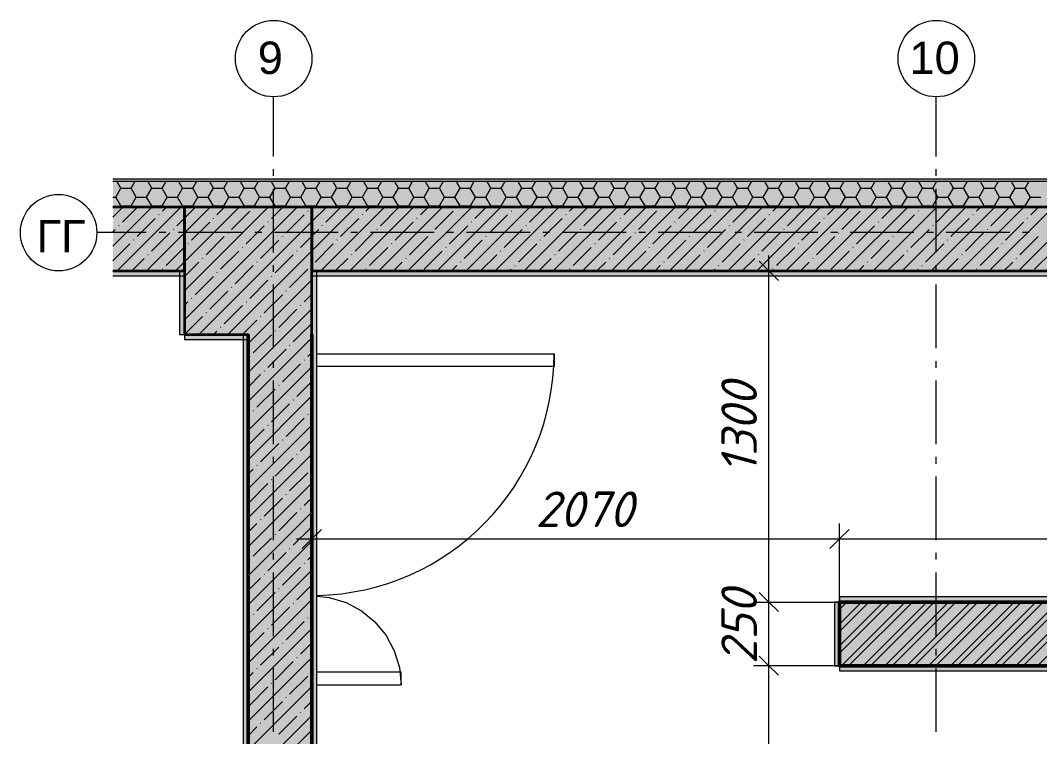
# Model space of a CAD drawing. Header units: millimetres. Extents: x -81576 to 1046824, y -248937 to 691537.
# Drawn here: x -65802 to -57805, y 642749 to 648372 of the extents above; entities that cross this region are included whole.
import ezdxf

# ---------------------------------------------------------------- set-up
doc = ezdxf.new("R2010")
doc.units = ezdxf.units.MM
doc.layers.add('PDF _Геометрия', color=7, linetype='Continuous', true_color=0x1d1d1d)
doc.layers.add('PDF _Сплошная заливка', color=7, linetype='Continuous', true_color=0xffffff)
doc.layers.add('PDF _Текст', color=7, linetype='Continuous')
doc.styles.add('PDF ArialMT', font='arial.ttf')
doc.styles.add('PDF ISOCPEUR Italic', font='isocpeui.ttf')

msp = doc.modelspace()

# ---------------------------------------------------------------- hatches: boundary and pattern name
at = {"layer": 'PDF _Сплошная заливка', "true_color": 0x636466, "transparency": 33554559}
for points in [[(-45411.1, 647109.2), (-45411.1, 647125.2), (-65076.6, 647125.2), (-65076.6, 647109.2), (-45611.1, 647109.2)], [(-45615.1, 646909.2), (-45611.1, 646909.2), (-45611.1, 647109.2), (-65076.6, 647109.2), (-65076.6, 646909.2), (-46115.1, 646909.2)], [(-46842.7, 646905.2), (-45615.1, 646905.2), (-45615.1, 646909.2), (-65076.6, 646909.2), (-65076.6, 646905.2), (-49115.1, 646905.2)], [(-63515.1, 645905.2), (-63515.1, 646905.2), (-64515.1, 646905.2), (-64515.1, 645905.2), (-64015.1, 645905.2)], [(-49447.6, 646405.2), (-45615.1, 646405.2), (-45615.1, 646905.2), (-63515.1, 646905.2), (-63515.1, 646405.2), (-49715.1, 646405.2)], [(-63475.4, 639645.2), (-63475.1, 639645.2), (-63475.1, 646365.2), (-63515.1, 646365.2), (-63515.1, 639645.2)], [(-64055.1, 639105.2), (-64015.1, 639105.2), (-64015.1, 645905.2), (-64055.1, 645905.2), (-64055.1, 641848.5), (-64052, 641848.5), (-64052, 641761.8), (-64055.1, 641761.8), (-64055.1, 639605.2)], [(-49210.4, 643805.2), (-49115.1, 643805.2), (-49115.1, 643845.2), (-59375.1, 643845.2), (-59375.1, 643805.2), (-49447.6, 643805.2)], [(-54657.3, 643305.2), (-49115.1, 643305.2), (-49115.1, 643805.2), (-59375.1, 643805.2), (-59375.1, 643305.2)], [(-49115.1, 643265.2), (-49115.1, 643305.2), (-59375.1, 643305.2), (-59375.1, 643265.2), (-49447.6, 643265.2)]]:
    msp.add_hatch(color=251, dxfattribs=at).paths.add_polyline_path(points)
h = msp.add_hatch(color=251, dxfattribs=at)
h.paths.add_polyline_path([(-46115.1, 646365.2), (-46115.1, 646405.2), (-49715.1, 646405.2), (-49715.1, 646365.2), (-46153.8, 646365.2)], flags=0)
h.paths.add_polyline_path([(-63515.1, 646365.2), (-50271.6, 646365.2), (-50290.2, 646405.2), (-63515.1, 646405.2)], flags=0)

# ---------------------------------------------------------------- linework, layer by layer
at = {"layer": 'PDF _Геометрия', "color": 7, "lineweight": 9}
for points in [[(-63815.1, 647303.2), (-63815.1, 647771.7)], [(-58615.1, 647303.2), (-58615.1, 647771.7)], [(-63815.1, 647150.3), (-63815.1, 647203.2)], [(-58615.1, 647150.3), (-58615.1, 647203.2)], [(-63815.1, 646550.3), (-63815.1, 647050.3)], [(-58615.1, 646550.3), (-58615.1, 647050.3)], [(-65076.6, 646909.2), (-45615.1, 646909.2), (-45611.1, 646909.2), (-45611.1, 638519.5)], [(-65076.6, 646905.2), (-45615.1, 646905.2), (-45615.1, 638519.5)], [(-64814.5, 646705.2), (-65202.4, 646705.2)], [(-64661.6, 646705.2), (-64714.5, 646705.2)], [(-64061.6, 646705.2), (-64561.6, 646705.2)], [(-63908.7, 646705.2), (-63961.6, 646705.2)], [(-63308.7, 646705.2), (-63808.7, 646705.2)], [(-63155.8, 646705.2), (-63208.7, 646705.2)], [(-62555.8, 646705.2), (-63055.8, 646705.2)], [(-62402.8, 646705.2), (-62455.8, 646705.2)], [(-61802.8, 646705.2), (-62302.8, 646705.2)], [(-61649.9, 646705.2), (-61702.8, 646705.2)], [(-61049.9, 646705.2), (-61549.9, 646705.2)], [(-60897, 646705.2), (-60949.9, 646705.2)], [(-60297, 646705.2), (-60797, 646705.2)], [(-60144.1, 646705.2), (-60197, 646705.2)], [(-59544.1, 646705.2), (-60044.1, 646705.2)], [(-59391.2, 646705.2), (-59444.1, 646705.2)], [(-58791.2, 646705.2), (-59291.2, 646705.2)], [(-58638.3, 646705.2), (-58691.2, 646705.2)], [(-58038.3, 646705.2), (-58538.3, 646705.2)], [(-57885.3, 646705.2), (-57938.3, 646705.2)], [(-59929.6, 639485.2), (-59929.6, 643305.2), (-59929.6, 643805.2), (-59929.6, 646525.2)], [(-63815.1, 646397.4), (-63815.1, 646450.3)], [(-60035.7, 646405.2), (-59929.6, 646405.2), (-59809.6, 646405.2)], [(-58615.1, 646397.4), (-58615.1, 646450.3)], [(-63815.1, 645797.4), (-63815.1, 646297.4)], [(-58615.1, 645797.4), (-58615.1, 646297.4)], [(-63815.1, 645644.4), (-63815.1, 645697.4)], [(-58615.1, 645644.4), (-58615.1, 645697.4)], [(-63815.1, 645044.4), (-63815.1, 645544.4)], [(-58615.1, 645044.4), (-58615.1, 645544.4)], [(-63815.1, 644891.5), (-63815.1, 644944.4)], [(-58615.1, 644891.5), (-58615.1, 644944.4)], [(-63815.1, 644291.5), (-63815.1, 644791.5)], [(-58615.1, 644291.5), (-58615.1, 644791.5)], [(-63515.1, 644407.2), (-63515.1, 644301.1), (-63515.1, 644181.1)], [(-60049.6, 643805.2), (-59929.6, 643805.2), (-59375.1, 643805.2), (-59375.1, 644301.1), (-59375.1, 644421.1)], [(-63635.1, 644301.1), (-59375.1, 644301.1), (-49095.1, 644301.1), (-45995.1, 644301.1)], [(-63815.1, 644138.6), (-63815.1, 644191.5)], [(-58615.1, 644138.6), (-58615.1, 644191.5)], [(-63815.1, 643538.6), (-63815.1, 644038.6)], [(-58615.1, 643538.6), (-58615.1, 644038.6)], [(-63475.1, 643851.2), (-63378.6, 643841.7), (-63247.2, 643801.9), (-63126.2, 643737.2), (-63020.1, 643650.1), (-62933.1, 643544.1), (-62868.4, 643423), (-62828.6, 643291.7), (-62815.1, 643155.2)], [(-63815.1, 643385.7), (-63815.1, 643438.6)], [(-58615.1, 643385.7), (-58615.1, 643438.6)], [(-63815.1, 642785.7), (-63815.1, 643285.7)], [(-59375.1, 643305.2), (-59929.6, 643305.2), (-60049.6, 643305.2)], [(-58615.1, 642785.7), (-58615.1, 643285.7)]]:
    msp.add_lwpolyline(points, dxfattribs=at)
at = {"layer": 'PDF _Геометрия', "color": 7, "lineweight": 15}
for points in [[(-45395.1, 638519.5), (-45395.1, 647125.2), (-45411.1, 647125.2), (-45611.1, 647125.2), (-45615.1, 647125.2), (-65076.6, 647125.2)], [(-65076.6, 647109.2), (-45615.1, 647109.2), (-45611.1, 647109.2), (-45411.1, 647109.2), (-45411.1, 638519.5)], [(-65076.6, 646365.2), (-64515.1, 646365.2), (-64515.1, 646405.2), (-65076.6, 646405.2)], [(-49715.1, 646365.2), (-46115.1, 646365.2), (-46115.1, 646405.2), (-63515.1, 646405.2), (-63515.1, 646365.2), (-50271.6, 646365.2)], [(-63515.1, 639605.2), (-63475.1, 639605.2), (-63475.1, 646405.2), (-63515.1, 646405.2), (-63515.1, 645905.2)], [(-64015.1, 645905.2), (-64055.1, 645905.2), (-64055.1, 641848.5)], [(-63475.1, 645755.2), (-61615.1, 645755.2), (-61615.1, 645655.2), (-63475.1, 645655.2)], [(-63475.1, 643155.2), (-62815.1, 643155.2), (-62815.1, 643255.2), (-63475.1, 643255.2)]]:
    msp.add_lwpolyline(points, dxfattribs=at)
at = {"layer": 'PDF _Геометрия', "color": 250, "lineweight": 9, "true_color": 0x2c2c2c}
for points in [[(-65053.9, 646985), (-65013.6, 647054.9)], [(-65013.6, 647054.9), (-65044.9, 647109.2)], [(-65013.6, 647054.9), (-64932.9, 647054.9)], [(-64932.9, 647054.9), (-64901.6, 647109.2)], [(-64892.6, 646985), (-64932.9, 647054.9)], [(-64811.9, 646985), (-64771.6, 647054.9)], [(-64771.6, 647054.9), (-64803, 647109.2)], [(-64771.6, 647054.9), (-64691, 647054.9)], [(-64691, 647054.9), (-64659.6, 647109.2)], [(-64650.7, 646985), (-64691, 647054.9)], [(-64570, 646985), (-64529.7, 647054.9)], [(-64529.7, 647054.9), (-64561.1, 647109.2)], [(-64529.7, 647054.9), (-64449, 647054.9)], [(-64408.7, 646985), (-64449.1, 647054.9)], [(-64449, 647054.9), (-64417.7, 647109.2)], [(-64328.1, 646985), (-64287.8, 647054.9)], [(-64287.8, 647054.9), (-64319.1, 647109.2)], [(-64287.8, 647054.9), (-64207.1, 647054.9)], [(-64207.1, 647054.9), (-64175.8, 647109.2)], [(-64166.8, 646985), (-64207.1, 647054.9)], [(-64086.1, 646985), (-64045.8, 647054.9)], [(-64045.8, 647054.9), (-64077.2, 647109.2)], [(-64045.8, 647054.9), (-63965.2, 647054.9)], [(-63965.2, 647054.9), (-63933.8, 647109.2)], [(-63924.9, 646985), (-63965.2, 647054.9)], [(-63844.2, 646985), (-63803.9, 647054.9)], [(-63803.9, 647054.9), (-63835.2, 647109.2)], [(-63803.9, 647054.9), (-63723.2, 647054.9)], [(-63682.9, 646985), (-63723.3, 647054.9)], [(-63723.2, 647054.9), (-63691.9, 647109.2)], [(-63602.3, 646985), (-63562, 647054.9)], [(-63562, 647054.9), (-63593.3, 647109.2)], [(-63562, 647054.9), (-63481.3, 647054.9)], [(-63481.3, 647054.9), (-63450, 647109.2)], [(-63441, 646985), (-63481.3, 647054.9)], [(-63360.3, 646985), (-63320, 647054.9)], [(-63320, 647054.9), (-63351.4, 647109.2)], [(-63320, 647054.9), (-63239.4, 647054.9)], [(-63239.4, 647054.9), (-63208, 647109.2)], [(-63199.1, 646985), (-63239.4, 647054.9)], [(-63118.4, 646985), (-63078.1, 647054.9)], [(-63078.1, 647054.9), (-63109.4, 647109.2)], [(-63078.1, 647054.9), (-62997.4, 647054.9)], [(-62957.1, 646985), (-62997.5, 647054.9)], [(-62997.4, 647054.9), (-62966.1, 647109.2)], [(-62876.5, 646985), (-62836.1, 647054.9)], [(-62836.2, 647054.9), (-62867.5, 647109.2)], [(-62836.1, 647054.9), (-62755.5, 647054.9)], [(-62755.5, 647054.9), (-62724.2, 647109.2)], [(-62715.2, 646985), (-62755.5, 647054.9)], [(-62634.5, 646985), (-62594.2, 647054.9)], [(-62594.2, 647054.9), (-62625.6, 647109.2)], [(-62594.2, 647054.9), (-62513.6, 647054.9)], [(-62513.6, 647054.9), (-62482.2, 647109.2)], [(-62473.3, 646985), (-62513.6, 647054.9)], [(-62392.6, 646985), (-62352.3, 647054.9)], [(-62352.3, 647054.9), (-62383.6, 647109.2)], [(-62352.3, 647054.9), (-62271.6, 647054.9)], [(-62231.3, 646985), (-62271.7, 647054.9)], [(-62271.6, 647054.9), (-62240.3, 647109.2)], [(-62150.7, 646985), (-62110.3, 647054.9)], [(-62110.4, 647054.9), (-62141.7, 647109.2)], [(-62110.3, 647054.9), (-62029.7, 647054.9)], [(-62029.7, 647054.9), (-61998.4, 647109.2)], [(-61989.4, 646985), (-62029.7, 647054.9)], [(-61908.7, 646985), (-61868.4, 647054.9)], [(-61868.4, 647054.9), (-61899.8, 647109.2)], [(-61868.4, 647054.9), (-61787.8, 647054.9)], [(-61787.8, 647054.9), (-61756.4, 647109.2)], [(-61747.5, 646985), (-61787.8, 647054.9)], [(-61666.8, 646985), (-61626.5, 647054.9)], [(-61626.5, 647054.9), (-61657.8, 647109.2)], [(-61626.5, 647054.9), (-61545.8, 647054.9)], [(-61545.8, 647054.9), (-61514.5, 647109.2)], [(-61505.5, 646985), (-61545.8, 647054.9)], [(-61424.9, 646985), (-61384.5, 647054.9)], [(-61384.6, 647054.9), (-61415.9, 647109.2)], [(-61384.5, 647054.9), (-61303.9, 647054.9)], [(-61303.9, 647054.9), (-61272.5, 647109.2)], [(-61263.6, 646985), (-61303.9, 647054.9)], [(-61182.9, 646985), (-61142.6, 647054.9)], [(-61142.6, 647054.9), (-61174, 647109.2)], [(-61142.6, 647054.9), (-61062, 647054.9)], [(-61062, 647054.9), (-61030.6, 647109.2)], [(-61021.7, 646985), (-61062, 647054.9)], [(-60941, 646985), (-60900.7, 647054.9)], [(-60900.7, 647054.9), (-60932, 647109.2)], [(-60900.7, 647054.9), (-60820, 647054.9)], [(-60820, 647054.9), (-60788.7, 647109.2)], [(-60779.7, 646985), (-60820, 647054.9)], [(-60699, 646985), (-60658.7, 647054.9)], [(-60658.8, 647054.9), (-60690.1, 647109.2)], [(-60658.7, 647054.9), (-60578.1, 647054.9)], [(-60578.1, 647054.9), (-60546.7, 647109.2)], [(-60537.8, 646985), (-60578.1, 647054.9)], [(-60457.1, 646985), (-60416.8, 647054.9)], [(-60416.8, 647054.9), (-60448.2, 647109.2)], [(-60416.8, 647054.9), (-60336.2, 647054.9)], [(-60295.8, 646985), (-60336.2, 647054.9)], [(-60336.1, 647054.9), (-60304.8, 647109.2)], [(-60215.2, 646985), (-60174.9, 647054.9)], [(-60174.9, 647054.9), (-60206.2, 647109.2)], [(-60174.9, 647054.9), (-60094.2, 647054.9)], [(-60094.2, 647054.9), (-60062.9, 647109.2)], [(-60053.9, 646985), (-60094.2, 647054.9)], [(-59973.2, 646985), (-59932.9, 647054.9)], [(-59932.9, 647054.9), (-59964.3, 647109.2)], [(-59932.9, 647054.9), (-59852.3, 647054.9)], [(-59852.3, 647054.9), (-59820.9, 647109.2)], [(-59812, 646985), (-59852.3, 647054.9)], [(-59731.3, 646985), (-59691, 647054.9)], [(-59691, 647054.9), (-59722.3, 647109.2)], [(-59691, 647054.9), (-59610.3, 647054.9)], [(-59570, 646985), (-59610.4, 647054.9)], [(-59610.3, 647054.9), (-59579, 647109.2)], [(-59489.4, 646985), (-59449.1, 647054.9)], [(-59449.1, 647054.9), (-59480.4, 647109.2)], [(-59449.1, 647054.9), (-59368.4, 647054.9)], [(-59368.4, 647054.9), (-59337.1, 647109.2)], [(-59328.1, 646985), (-59368.4, 647054.9)], [(-59247.4, 646985), (-59207.1, 647054.9)], [(-59207.1, 647054.9), (-59238.5, 647109.2)], [(-59207.1, 647054.9), (-59126.5, 647054.9)], [(-59126.5, 647054.9), (-59095.1, 647109.2)], [(-59086.2, 646985), (-59126.5, 647054.9)], [(-59005.5, 646985), (-58965.2, 647054.9)], [(-58965.2, 647054.9), (-58996.5, 647109.2)], [(-58965.2, 647054.9), (-58884.5, 647054.9)], [(-58844.2, 646985), (-58884.6, 647054.9)], [(-58884.5, 647054.9), (-58853.2, 647109.2)], [(-58763.6, 646985), (-58723.2, 647054.9)], [(-58723.3, 647054.9), (-58754.6, 647109.2)], [(-58723.3, 647054.9), (-58642.6, 647054.9)], [(-58642.6, 647054.9), (-58611.3, 647109.2)], [(-58602.3, 646985), (-58642.6, 647054.9)], [(-58521.6, 646985), (-58481.3, 647054.9)], [(-58481.3, 647054.9), (-58512.7, 647109.2)], [(-58481.3, 647054.9), (-58400.7, 647054.9)], [(-58400.7, 647054.9), (-58369.3, 647109.2)], [(-58360.4, 646985), (-58400.7, 647054.9)], [(-58279.7, 646985), (-58239.4, 647054.9)], [(-58239.4, 647054.9), (-58270.7, 647109.2)], [(-58239.4, 647054.9), (-58158.7, 647054.9)], [(-58118.4, 646985), (-58158.8, 647054.9)], [(-58158.7, 647054.9), (-58127.4, 647109.2)], [(-58037.8, 646985), (-57997.4, 647054.9)], [(-57997.5, 647054.9), (-58028.8, 647109.2)], [(-57997.4, 647054.9), (-57916.8, 647054.9)], [(-57916.8, 647054.9), (-57885.5, 647109.2)], [(-57876.5, 646985), (-57916.8, 647054.9)], [(-65076.6, 646985), (-65053.9, 646985)], [(-65013.6, 646915.2), (-65053.9, 646985)], [(-64932.9, 646915.2), (-64892.6, 646985)], [(-64892.6, 646985), (-64812, 646985)], [(-64771.6, 646915.2), (-64812, 646985)], [(-64691, 646915.2), (-64650.7, 646985)], [(-64650.7, 646985), (-64570, 646985)], [(-64529.7, 646915.2), (-64570, 646985)], [(-64449, 646915.2), (-64408.7, 646985)], [(-64408.7, 646985), (-64328.1, 646985)], [(-64287.8, 646915.2), (-64328.1, 646985)], [(-64207.1, 646915.2), (-64166.8, 646985)], [(-64166.8, 646985), (-64086.1, 646985)], [(-64045.8, 646915.2), (-64086.2, 646985)], [(-63965.2, 646915.2), (-63924.9, 646985)], [(-63924.9, 646985), (-63844.2, 646985)], [(-63803.9, 646915.2), (-63844.2, 646985)], [(-63723.2, 646915.2), (-63682.9, 646985)], [(-63682.9, 646985), (-63602.3, 646985)], [(-63562, 646915.2), (-63602.3, 646985)], [(-63481.3, 646915.2), (-63441, 646985)], [(-63441, 646985), (-63360.3, 646985)], [(-63320, 646915.2), (-63360.4, 646985)], [(-63239.4, 646915.2), (-63199, 646985)], [(-63199.1, 646985), (-63118.4, 646985)], [(-63078.1, 646915.2), (-63118.4, 646985)], [(-62997.4, 646915.2), (-62957.1, 646985)], [(-62957.1, 646985), (-62876.5, 646985)], [(-62836.2, 646915.2), (-62876.5, 646985)], [(-62755.5, 646915.2), (-62715.2, 646985)], [(-62715.2, 646985), (-62634.5, 646985)], [(-62594.2, 646915.2), (-62634.6, 646985)], [(-62513.6, 646915.2), (-62473.2, 646985)], [(-62473.2, 646985), (-62392.6, 646985)], [(-62352.3, 646915.2), (-62392.6, 646985)], [(-62271.6, 646915.2), (-62231.3, 646985)], [(-62231.3, 646985), (-62150.7, 646985)], [(-62110.4, 646915.2), (-62150.7, 646985)], [(-62029.7, 646915.2), (-61989.4, 646985)], [(-61989.4, 646985), (-61908.7, 646985)], [(-61868.4, 646915.2), (-61908.7, 646985)], [(-61787.8, 646915.2), (-61747.4, 646985)], [(-61747.4, 646985), (-61666.8, 646985)], [(-61626.5, 646915.2), (-61666.8, 646985)], [(-61545.8, 646915.2), (-61505.5, 646985)], [(-61505.5, 646985), (-61424.9, 646985)], [(-61384.6, 646915.2), (-61424.9, 646985)], [(-61303.9, 646915.2), (-61263.6, 646985)], [(-61263.6, 646985), (-61182.9, 646985)], [(-61142.6, 646915.2), (-61182.9, 646985)], [(-61062, 646915.2), (-61021.6, 646985)], [(-61021.6, 646985), (-60941, 646985)], [(-60900.7, 646915.2), (-60941, 646985)], [(-60820, 646915.2), (-60779.7, 646985)], [(-60779.7, 646985), (-60699.1, 646985)], [(-60658.8, 646915.2), (-60699.1, 646985)], [(-60578.1, 646915.2), (-60537.8, 646985)], [(-60537.8, 646985), (-60457.1, 646985)], [(-60416.8, 646915.2), (-60457.1, 646985)], [(-60336.1, 646915.2), (-60295.8, 646985)], [(-60295.8, 646985), (-60215.2, 646985)], [(-60174.9, 646915.2), (-60215.2, 646985)], [(-60094.2, 646915.2), (-60053.9, 646985)], [(-60053.9, 646985), (-59973.2, 646985)], [(-59932.9, 646915.2), (-59973.3, 646985)], [(-59852.3, 646915.2), (-59812, 646985)], [(-59812, 646985), (-59731.3, 646985)], [(-59691, 646915.2), (-59731.3, 646985)], [(-59610.3, 646915.2), (-59570, 646985)], [(-59570, 646985), (-59489.4, 646985)], [(-59449.1, 646915.2), (-59489.4, 646985)], [(-59368.4, 646915.2), (-59328.1, 646985)], [(-59328.1, 646985), (-59247.4, 646985)], [(-59207.1, 646915.2), (-59247.5, 646985)], [(-59126.5, 646915.2), (-59086.1, 646985)], [(-59086.2, 646985), (-59005.5, 646985)], [(-58965.2, 646915.2), (-59005.5, 646985)], [(-58884.5, 646915.2), (-58844.2, 646985)], [(-58844.2, 646985), (-58763.6, 646985)], [(-58723.3, 646915.2), (-58763.6, 646985)], [(-58642.6, 646915.2), (-58602.3, 646985)], [(-58602.3, 646985), (-58521.6, 646985)], [(-58481.3, 646915.2), (-58521.7, 646985)], [(-58400.7, 646915.2), (-58360.3, 646985)], [(-58360.3, 646985), (-58279.7, 646985)], [(-58239.4, 646915.2), (-58279.7, 646985)], [(-58158.7, 646915.2), (-58118.4, 646985)], [(-58118.4, 646985), (-58037.8, 646985)], [(-57997.5, 646915.2), (-58037.8, 646985)], [(-57916.8, 646915.2), (-57876.5, 646985)], [(-57876.5, 646985), (-57795.8, 646985)], [(-65076.6, 646826.8), (-64998.3, 646905.2)], [(-65076.6, 646598.7), (-64770.2, 646905.2)], [(-65042.1, 646405.2), (-64542.1, 646905.2)], [(-65017, 646909.2), (-65013.6, 646915.2)], [(-65013.6, 646915.2), (-64932.9, 646915.2)], [(-65001.2, 646788.2), (-64884.2, 646905.2)], [(-64929.5, 646909.2), (-64932.9, 646915.2)], [(-64814, 646405.2), (-64515.1, 646704), (-64314, 646905.2)], [(-64775.1, 646909.2), (-64771.6, 646915.2)], [(-64771.6, 646915.2), (-64691, 646915.2)], [(-64687.5, 646909.2), (-64691, 646915.2)], [(-64687.5, 646873.8), (-64656.1, 646905.2)], [(-64585.9, 646405.2), (-64515.1, 646475.9), (-64085.9, 646905.2)], [(-64573.5, 646759.7), (-64515.1, 646818.1), (-64430.9, 646902.3)], [(-64533.2, 646909.2), (-64529.7, 646915.2)], [(-64529.7, 646915.2), (-64449, 646915.2)], [(-64515.1, 646247.8), (-63857.8, 646905.2)], [(-64515.1, 646019.7), (-63629.7, 646905.2)], [(-64445.6, 646909.2), (-64449.1, 646915.2)], [(-64401.6, 645905.2), (-63515.1, 646791.6), (-63401.6, 646905.2)], [(-64291.2, 646909.2), (-64287.8, 646915.2)], [(-64287.8, 646915.2), (-64207.1, 646915.2)], [(-64259.8, 646845.3), (-64199.9, 646905.2)], [(-64203.6, 646909.2), (-64207.1, 646915.2)], [(-64173.5, 645905.2), (-63515.1, 646563.5), (-63173.5, 646905.2)], [(-64145.8, 646731.2), (-64003.2, 646873.8)], [(-64049.3, 646909.2), (-64045.8, 646915.2)], [(-64045.8, 646915.2), (-63965.2, 646915.2)], [(-63974.7, 646902.3), (-63972.3, 646904.7)], [(-63961.7, 646909.2), (-63965.2, 646915.2)], [(-63832.2, 646816.8), (-63743.8, 646905.2)], [(-63807.4, 646909.2), (-63803.9, 646915.2)], [(-63803.9, 646915.2), (-63723.2, 646915.2)], [(-63719.8, 646909.2), (-63723.3, 646915.2)], [(-63565.4, 646909.2), (-63562, 646915.2)], [(-63562, 646915.2), (-63481.3, 646915.2)], [(-63547, 646873.8), (-63544.7, 646876.2)], [(-63518.5, 646902.3), (-63515.7, 646905.2)], [(-63477.8, 646909.2), (-63481.3, 646915.2)], [(-63445.4, 646405.2), (-62945.4, 646905.2)], [(-63404.5, 646788.2), (-63287.6, 646905.2)], [(-63323.5, 646909.2), (-63320, 646915.2)], [(-63320, 646915.2), (-63239.4, 646915.2)], [(-63235.9, 646909.2), (-63239.4, 646915.2)], [(-63217.3, 646405.2), (-62717.3, 646905.2)], [(-63090.8, 646873.8), (-63059.5, 646905.2)], [(-63081.6, 646909.2), (-63078.1, 646915.2)], [(-63078.1, 646915.2), (-62997.4, 646915.2)], [(-62994, 646909.2), (-62997.5, 646915.2)], [(-62989.2, 646405.2), (-62489.2, 646905.2)], [(-62976.8, 646759.7), (-62834.2, 646902.3)], [(-62839.6, 646909.2), (-62836.1, 646915.2)], [(-62836.1, 646915.2), (-62755.5, 646915.2)], [(-62761.1, 646405.2), (-62261.1, 646905.2)], [(-62752, 646909.2), (-62755.5, 646915.2)], [(-62663.1, 646845.3), (-62603.3, 646905.2)], [(-62597.7, 646909.2), (-62594.2, 646915.2)], [(-62594.2, 646915.2), (-62513.6, 646915.2)], [(-62549.1, 646731.2), (-62406.5, 646873.8)], [(-62533, 646405.2), (-62033, 646905.2)], [(-62510.1, 646909.2), (-62513.6, 646915.2)], [(-62378, 646902.3), (-62375.6, 646904.7)], [(-62355.8, 646909.2), (-62352.3, 646915.2)], [(-62352.3, 646915.2), (-62271.6, 646915.2)], [(-62304.9, 646405.2), (-61804.9, 646905.2)], [(-62268.2, 646909.2), (-62271.7, 646915.2)], [(-62235.5, 646816.8), (-62147.1, 646905.2)], [(-62113.8, 646909.2), (-62110.3, 646915.2)], [(-62110.3, 646915.2), (-62029.7, 646915.2)], [(-62076.8, 646405.2), (-61576.8, 646905.2)], [(-62026.2, 646909.2), (-62029.7, 646915.2)], [(-61950.3, 646873.8), (-61948, 646876.2)], [(-61921.8, 646902.3), (-61919, 646905.2)], [(-61871.9, 646909.2), (-61868.4, 646915.2)], [(-61868.4, 646915.2), (-61787.8, 646915.2)], [(-61848.7, 646405.2), (-61348.7, 646905.2)], [(-61807.8, 646788.2), (-61690.9, 646905.2)], [(-61784.3, 646909.2), (-61787.8, 646915.2)], [(-61630, 646909.2), (-61626.5, 646915.2)], [(-61626.5, 646915.2), (-61545.8, 646915.2)], [(-61620.6, 646405.2), (-61120.6, 646905.2)], [(-61542.4, 646909.2), (-61545.8, 646915.2)], [(-61494.1, 646873.8), (-61462.8, 646905.2)], [(-61392.5, 646405.2), (-60892.5, 646905.2)], [(-61388, 646909.2), (-61384.5, 646915.2)], [(-61384.5, 646915.2), (-61303.9, 646915.2)], [(-61380.1, 646759.7), (-61237.5, 646902.3)], [(-61300.4, 646909.2), (-61303.9, 646915.2)], [(-61164.4, 646405.2), (-60664.4, 646905.2)], [(-61146.1, 646909.2), (-61142.6, 646915.2)], [(-61142.6, 646915.2), (-61062, 646915.2)], [(-61066.5, 646845.3), (-61006.6, 646905.2)], [(-61058.5, 646909.2), (-61062, 646915.2)], [(-60952.4, 646731.2), (-60809.8, 646873.8)], [(-60936.3, 646405.2), (-60436.3, 646905.2)], [(-60904.2, 646909.2), (-60900.7, 646915.2)], [(-60900.7, 646915.2), (-60820, 646915.2)], [(-60816.6, 646909.2), (-60820, 646915.2)], [(-60781.3, 646902.3), (-60779, 646904.7)], [(-60708.2, 646405.2), (-60208.2, 646905.2)], [(-60662.2, 646909.2), (-60658.7, 646915.2)], [(-60658.7, 646915.2), (-60578.1, 646915.2)], [(-60638.8, 646816.8), (-60550.4, 646905.2)], [(-60574.6, 646909.2), (-60578.1, 646915.2)], [(-60480.1, 646405.2), (-59980.1, 646905.2)], [(-60420.3, 646909.2), (-60416.8, 646915.2)], [(-60416.8, 646915.2), (-60336.2, 646915.2)], [(-60353.6, 646873.8), (-60351.3, 646876.2)], [(-60332.7, 646909.2), (-60336.2, 646915.2)], [(-60325.1, 646902.3), (-60322.3, 646905.2)], [(-60252, 646405.2), (-59752, 646905.2)], [(-60211.1, 646788.2), (-60094.2, 646905.2)], [(-60178.3, 646909.2), (-60174.9, 646915.2)], [(-60174.9, 646915.2), (-60094.2, 646915.2)], [(-60090.7, 646909.2), (-60094.2, 646915.2)], [(-60023.9, 646405.2), (-59523.9, 646905.2)], [(-59936.4, 646909.2), (-59932.9, 646915.2)], [(-59932.9, 646915.2), (-59852.3, 646915.2)], [(-59897.4, 646873.8), (-59866.1, 646905.2)], [(-59848.8, 646909.2), (-59852.3, 646915.2)], [(-59795.8, 646405.2), (-59295.8, 646905.2)], [(-59783.4, 646759.7), (-59640.8, 646902.3)], [(-59694.5, 646909.2), (-59691, 646915.2)], [(-59691, 646915.2), (-59610.3, 646915.2)], [(-59606.9, 646909.2), (-59610.4, 646915.2)], [(-59567.7, 646405.2), (-59067.7, 646905.2)], [(-59469.8, 646845.3), (-59409.9, 646905.2)], [(-59452.5, 646909.2), (-59449.1, 646915.2)], [(-59449.1, 646915.2), (-59368.4, 646915.2)], [(-59364.9, 646909.2), (-59368.4, 646915.2)], [(-59355.7, 646731.2), (-59213.2, 646873.8)], [(-59339.6, 646405.2), (-58839.6, 646905.2)], [(-59210.6, 646909.2), (-59207.1, 646915.2)], [(-59207.1, 646915.2), (-59126.5, 646915.2)], [(-59184.6, 646902.3), (-59182.3, 646904.7)], [(-59123, 646909.2), (-59126.5, 646915.2)], [(-59111.5, 646405.2), (-58611.5, 646905.2)], [(-59042.1, 646816.8), (-58953.7, 646905.2)], [(-58968.7, 646909.2), (-58965.2, 646915.2)], [(-58965.2, 646915.2), (-58884.5, 646915.2)], [(-58881.1, 646909.2), (-58884.6, 646915.2)], [(-58883.4, 646405.2), (-58383.4, 646905.2)], [(-58757, 646873.8), (-58754.6, 646876.2)], [(-58728.4, 646902.3), (-58725.6, 646905.2)], [(-58726.7, 646909.2), (-58723.2, 646915.2)], [(-58723.3, 646915.2), (-58642.6, 646915.2)], [(-58655.3, 646405.2), (-58155.3, 646905.2)], [(-58639.1, 646909.2), (-58642.6, 646915.2)], [(-58614.4, 646788.2), (-58497.5, 646905.2)], [(-58484.8, 646909.2), (-58481.3, 646915.2)], [(-58481.3, 646915.2), (-58400.7, 646915.2)], [(-58427.2, 646405.2), (-57927.2, 646905.2)], [(-58397.2, 646909.2), (-58400.7, 646915.2)], [(-58300.8, 646873.8), (-58269.4, 646905.2)], [(-58242.9, 646909.2), (-58239.4, 646915.2)], [(-58239.4, 646915.2), (-58158.7, 646915.2)], [(-58199.1, 646405.2), (-57699.1, 646905.2)], [(-58186.7, 646759.7), (-58044.1, 646902.3)], [(-58155.3, 646909.2), (-58158.8, 646915.2)], [(-58000.9, 646909.2), (-57997.4, 646915.2)], [(-57997.4, 646915.2), (-57916.8, 646915.2)], [(-57971, 646405.2), (-57471, 646905.2)], [(-57913.3, 646909.2), (-57916.8, 646915.2)], [(-57873.1, 646845.3), (-57813.2, 646905.2)], [(-64887.1, 646674.2), (-64744.5, 646816.8)], [(-64716, 646845.3), (-64713.7, 646847.6)], [(-64288.3, 646816.8), (-64286, 646819.1)], [(-63718.1, 646702.7), (-63575.5, 646845.3)], [(-63290.4, 646674.2), (-63147.9, 646816.8)], [(-63119.3, 646845.3), (-63117, 646847.6)], [(-62691.7, 646816.8), (-62689.3, 646819.1)], [(-62121.4, 646702.7), (-61978.8, 646845.3)], [(-61693.7, 646674.2), (-61551.2, 646816.8)], [(-61522.6, 646845.3), (-61520.3, 646847.6)], [(-61095, 646816.8), (-61092.6, 646819.1)], [(-60524.7, 646702.7), (-60382.2, 646845.3)], [(-60097, 646674.2), (-59954.5, 646816.8)], [(-59926, 646845.3), (-59923.6, 646847.6)], [(-59498.3, 646816.8), (-59495.9, 646819.1)], [(-58928, 646702.7), (-58785.5, 646845.3)], [(-58500.3, 646674.2), (-58357.8, 646816.8)], [(-58329.3, 646845.3), (-58326.9, 646847.6)], [(-57901.6, 646816.8), (-57899.2, 646819.1)], [(-65076.6, 646712.8), (-65058.2, 646731.2)], [(-65029.7, 646759.7), (-65027.3, 646762.1)], [(-64602, 646731.2), (-64599.6, 646733.6)], [(-64459.4, 646645.7), (-64316.9, 646788.2)], [(-64031.7, 646617.2), (-63889.2, 646759.7)], [(-63860.7, 646788.2), (-63858.3, 646790.6)], [(-63604.1, 646588.7), (-63515.1, 646677.6), (-63461.5, 646731.2)], [(-63433, 646759.7), (-63430.6, 646762.1)], [(-63005.3, 646731.2), (-63002.9, 646733.6)], [(-62862.7, 646645.7), (-62720.2, 646788.2)], [(-62435, 646617.2), (-62292.5, 646759.7)], [(-62264, 646788.2), (-62261.6, 646790.6)], [(-62007.4, 646588.7), (-61864.8, 646731.2)], [(-61836.3, 646759.7), (-61833.9, 646762.1)], [(-61408.6, 646731.2), (-61406.2, 646733.6)], [(-61266, 646645.7), (-61123.5, 646788.2)], [(-60838.4, 646617.2), (-60695.8, 646759.7)], [(-60667.3, 646788.2), (-60664.9, 646790.6)], [(-60410.7, 646588.7), (-60268.1, 646731.2)], [(-60239.6, 646759.7), (-60237.2, 646762.1)], [(-59811.9, 646731.2), (-59809.5, 646733.6)], [(-59669.4, 646645.7), (-59526.8, 646788.2)], [(-59241.7, 646617.2), (-59099.1, 646759.7)], [(-59070.6, 646788.2), (-59068.2, 646790.6)], [(-58814, 646588.7), (-58671.4, 646731.2)], [(-58642.9, 646759.7), (-58640.5, 646762.1)], [(-58215.2, 646731.2), (-58212.8, 646733.6)], [(-58072.7, 646645.7), (-57930.1, 646788.2)], [(-64915.6, 646645.7), (-64913.2, 646648.1)], [(-64773.1, 646560.2), (-64630.5, 646702.7)], [(-64345.4, 646531.6), (-64202.8, 646674.2)], [(-64174.3, 646702.7), (-64171.9, 646705.1)], [(-63917.7, 646503.1), (-63775.1, 646645.7)], [(-63746.6, 646674.2), (-63744.2, 646676.6)], [(-63318.9, 646645.7), (-63316.6, 646648.1)], [(-63176.4, 646560.2), (-63033.8, 646702.7)], [(-62748.7, 646531.6), (-62606.1, 646674.2)], [(-62577.6, 646702.7), (-62575.2, 646705.1)], [(-62321, 646503.1), (-62178.4, 646645.7)], [(-62149.9, 646674.2), (-62147.6, 646676.6)], [(-61722.2, 646645.7), (-61719.9, 646648.1)], [(-61579.7, 646560.2), (-61437.1, 646702.7)], [(-61152, 646531.6), (-61009.4, 646674.2)], [(-60980.9, 646702.7), (-60978.5, 646705.1)], [(-60724.3, 646503.1), (-60581.7, 646645.7)], [(-60553.2, 646674.2), (-60550.9, 646676.6)], [(-60125.5, 646645.7), (-60123.2, 646648.1)], [(-59983, 646560.2), (-59840.4, 646702.7)], [(-59555.3, 646531.6), (-59412.7, 646674.2)], [(-59384.2, 646702.7), (-59381.9, 646705.1)], [(-59127.6, 646503.1), (-58985.1, 646645.7)], [(-58956.5, 646674.2), (-58954.2, 646676.6)], [(-58528.9, 646645.7), (-58526.5, 646648.1)], [(-58386.3, 646560.2), (-58243.7, 646702.7)], [(-57958.6, 646531.6), (-57816, 646674.2)], [(-65076.6, 646484.7), (-64944.1, 646617.2)], [(-64659, 646446.1), (-64516.4, 646588.7)], [(-64487.9, 646617.2), (-64485.6, 646619.5)], [(-64231.3, 646417.6), (-64088.8, 646560.2)], [(-64060.2, 646588.7), (-64057.9, 646591)], [(-63632.6, 646560.2), (-63630.2, 646562.5)], [(-63490, 646474.6), (-63347.4, 646617.2)], [(-63062.3, 646446.1), (-62919.8, 646588.7)], [(-62891.2, 646617.2), (-62888.9, 646619.5)], [(-62634.6, 646417.6), (-62492.1, 646560.2)], [(-62463.6, 646588.7), (-62461.2, 646591)], [(-62035.9, 646560.2), (-62033.5, 646562.5)], [(-61893.3, 646474.6), (-61750.7, 646617.2)], [(-61465.6, 646446.1), (-61323.1, 646588.7)], [(-61294.6, 646617.2), (-61292.2, 646619.5)], [(-61037.9, 646417.6), (-60895.4, 646560.2)], [(-60866.9, 646588.7), (-60864.5, 646591)], [(-60439.2, 646560.2), (-60436.8, 646562.5)], [(-60296.6, 646474.6), (-60154.1, 646617.2)], [(-59868.9, 646446.1), (-59726.4, 646588.7)], [(-59697.9, 646617.2), (-59695.5, 646619.5)], [(-59441.3, 646417.6), (-59298.7, 646560.2)], [(-59270.2, 646588.7), (-59267.8, 646591)], [(-58842.5, 646560.2), (-58840.1, 646562.5)], [(-58699.9, 646474.6), (-58557.4, 646617.2)], [(-58272.2, 646446.1), (-58129.7, 646588.7)], [(-58101.2, 646617.2), (-58098.8, 646619.5)], [(-57844.6, 646417.6), (-57702, 646560.2)], [(-64928, 646405.2), (-64830.1, 646503.1)], [(-64801.6, 646531.6), (-64799.2, 646534)], [(-64515.1, 646361.9), (-64402.4, 646474.6)], [(-64373.9, 646503.1), (-64371.5, 646505.5)], [(-63946.2, 646474.6), (-63943.8, 646477)], [(-63803.6, 646389.1), (-63661.1, 646531.6)], [(-63331.4, 646405.2), (-63233.4, 646503.1)], [(-63204.9, 646531.6), (-63202.5, 646534)], [(-62875.2, 646405.2), (-62805.7, 646474.6)], [(-62777.2, 646503.1), (-62774.8, 646505.5)], [(-62349.5, 646474.6), (-62347.1, 646477)], [(-62190.9, 646405.2), (-62064.4, 646531.6)], [(-61734.7, 646405.2), (-61636.7, 646503.1)], [(-61608.2, 646531.6), (-61605.8, 646534)], [(-61278.5, 646405.2), (-61209, 646474.6)], [(-61180.5, 646503.1), (-61178.1, 646505.5)], [(-60752.8, 646474.6), (-60750.4, 646477)], [(-60594.2, 646405.2), (-60467.7, 646531.6)], [(-60138, 646405.2), (-60040, 646503.1)], [(-60011.5, 646531.6), (-60009.1, 646534)], [(-59681.8, 646405.2), (-59612.3, 646474.6)], [(-59583.8, 646503.1), (-59581.4, 646505.5)], [(-59156.1, 646474.6), (-59153.8, 646477)], [(-58997.5, 646405.2), (-58871, 646531.6)], [(-58541.3, 646405.2), (-58443.3, 646503.1)], [(-58414.8, 646531.6), (-58412.4, 646534)], [(-58085.1, 646405.2), (-58015.6, 646474.6)], [(-57987.1, 646503.1), (-57984.8, 646505.5)], [(-64687.5, 646417.6), (-64685.2, 646420)], [(-64117.3, 646303.5), (-63974.7, 646446.1)], [(-63689.6, 646275), (-63547, 646417.6)], [(-63518.5, 646446.1), (-63516.1, 646448.5)], [(-63090.8, 646417.6), (-63088.5, 646420)], [(-62419, 646405.2), (-62378, 646446.1)], [(-61962.8, 646405.2), (-61950.3, 646417.6)], [(-61921.8, 646446.1), (-61919.5, 646448.5)], [(-61494.1, 646417.6), (-61491.8, 646420)], [(-60822.3, 646405.2), (-60781.3, 646446.1)], [(-60366.1, 646405.2), (-60353.6, 646417.6)], [(-60325.1, 646446.1), (-60322.8, 646448.5)], [(-59897.4, 646417.6), (-59895.1, 646420)], [(-59225.6, 646405.2), (-59184.6, 646446.1)], [(-58769.4, 646405.2), (-58757, 646417.6)], [(-58728.4, 646446.1), (-58726.1, 646448.5)], [(-58300.8, 646417.6), (-58298.4, 646420)], [(-64430.9, 646218), (-64288.3, 646360.6)], [(-64259.8, 646389.1), (-64257.5, 646391.4)], [(-64015.1, 645835.4), (-63945.4, 645905.2), (-63515.1, 646335.4)], [(-64003.2, 646189.5), (-63860.7, 646332.1)], [(-63832.2, 646360.6), (-63829.8, 646362.9)], [(-64316.9, 646104), (-64174.3, 646246.5)], [(-64145.8, 646275), (-64143.4, 646277.4)], [(-63718.1, 646246.5), (-63715.7, 646248.9)], [(-64515.1, 646133.8), (-64487.9, 646161)], [(-64459.4, 646189.5), (-64457.1, 646191.9)], [(-64031.7, 646161), (-64029.4, 646163.3)], [(-63889.2, 646075.4), (-63746.6, 646218)], [(-63575.5, 646161), (-63515.1, 646221.4)], [(-64345.4, 646075.4), (-64343, 646077.8)], [(-64202.8, 645989.9), (-64060.2, 646132.5)], [(-64015.1, 645607.3), (-63717.3, 645905.2), (-63515.1, 646107.3)], [(-63775.1, 645961.4), (-63632.6, 646104)], [(-63604.1, 646132.5), (-63601.7, 646134.8)], [(-64515.1, 645905.7), (-64373.9, 646046.9)], [(-64059.5, 645905.2), (-63946.2, 646018.4)], [(-63917.7, 646046.9), (-63915.3, 646049.3)], [(-64287.6, 645905.2), (-64259.8, 645932.9)], [(-64231.3, 645961.4), (-64228.9, 645963.8)], [(-63803.6, 645932.9), (-63801.3, 645935.3)], [(-63661.1, 645847.3), (-63603.3, 645905.2), (-63518.5, 645989.9)], [(-64015.1, 645379.2), (-63515.1, 645879.2)], [(-63974.7, 645761.8), (-63832.2, 645904.4)], [(-63860.7, 645647.8), (-63718.1, 645790.3)], [(-63689.6, 645818.8), (-63687.2, 645821.2)], [(-63547, 645733.3), (-63515.1, 645765.2)], [(-64003.2, 645733.3), (-64000.9, 645735.7)], [(-63746.6, 645533.7), (-63604.1, 645676.3)], [(-63575.5, 645704.8), (-63573.2, 645707.2)], [(-64015.1, 645151.1), (-63515.1, 645651.1)], [(-63889.2, 645619.2), (-63886.8, 645621.6)], [(-64015.1, 645493.3), (-63917.7, 645590.7)], [(-63632.6, 645419.7), (-63515.1, 645537.1)], [(-63946.2, 645334.1), (-63803.6, 645476.7)], [(-63775.1, 645505.2), (-63772.8, 645507.6)], [(-64015.1, 644923), (-63515.1, 645423)], [(-63832.2, 645220.1), (-63689.6, 645362.6)], [(-63661.1, 645391.1), (-63658.7, 645393.5)], [(-64015.1, 645265.2), (-64003.2, 645277.1)], [(-63974.7, 645305.6), (-63972.3, 645308)], [(-63547, 645277.1), (-63544.7, 645279.5)], [(-63518.5, 645305.6), (-63515.1, 645309)], [(-64015.1, 644694.9), (-63515.1, 645195)], [(-63860.7, 645191.6), (-63858.3, 645193.9)], [(-63718.1, 645106), (-63575.5, 645248.6)], [(-64015.1, 645037.1), (-63889.2, 645163)], [(-63917.7, 644906.4), (-63775.1, 645049)], [(-63746.6, 645077.5), (-63744.2, 645079.9)], [(-63604.1, 644992), (-63515.1, 645080.9)], [(-64015.1, 644466.9), (-63515.1, 644966.9)], [(-63632.6, 644963.5), (-63630.2, 644965.8)], [(-63946.2, 644877.9), (-63943.8, 644880.3)], [(-63803.6, 644792.4), (-63661.1, 644934.9)], [(-64015.1, 644809), (-63974.7, 644849.4)], [(-63689.6, 644678.3), (-63547, 644820.9)], [(-63518.5, 644849.4), (-63516.1, 644851.8)], [(-64015.1, 644238.8), (-63515.1, 644738.8)], [(-64003.2, 644592.8), (-63860.7, 644735.4)], [(-63832.2, 644763.9), (-63829.8, 644766.2)], [(-63718.1, 644649.8), (-63715.7, 644652.2)], [(-63889.2, 644478.8), (-63746.6, 644621.3)], [(-63575.5, 644564.3), (-63515.1, 644624.7)], [(-64015.1, 644010.7), (-63515.1, 644510.7)], [(-63775.1, 644364.7), (-63632.6, 644507.3)], [(-63604.1, 644535.8), (-63601.7, 644538.1)], [(-64015.1, 644352.8), (-63946.2, 644421.7)], [(-63917.7, 644450.2), (-63915.3, 644452.6)], [(-63661.1, 644250.7), (-63518.5, 644393.2)], [(-63803.6, 644336.2), (-63801.3, 644338.6)], [(-64015.1, 643782.6), (-63515.1, 644282.6)], [(-63974.7, 644165.1), (-63832.2, 644307.7)], [(-63860.7, 644051.1), (-63718.1, 644193.6)], [(-63689.6, 644222.1), (-63687.2, 644224.5)], [(-63547, 644136.6), (-63515.1, 644168.5)], [(-64003.2, 644136.6), (-64000.9, 644139)], [(-63746.6, 643937), (-63604.1, 644079.6)], [(-63575.5, 644108.1), (-63573.2, 644110.5)], [(-64015.1, 643554.5), (-63515.1, 644054.5)], [(-64015.1, 643896.6), (-63917.7, 643994)], [(-63889.2, 644022.6), (-63886.8, 644024.9)], [(-63632.6, 643823), (-63515.1, 643940.4)], [(-63946.2, 643737.4), (-63803.6, 643880)], [(-63775.1, 643908.5), (-63772.8, 643910.9)], [(-64015.1, 643326.4), (-63515.1, 643826.4)], [(-63832.2, 643623.4), (-63689.6, 643765.9)], [(-63661.1, 643794.5), (-63658.7, 643796.8)], [(-59375.1, 643803.6), (-59373.5, 643805.2)], [(-59375.1, 643632.5), (-59202.4, 643805.2)], [(-59375.1, 643461.4), (-59031.4, 643805.2)], [(-59375.1, 643746.5), (-59316.5, 643805.2)], [(-59375.1, 643575.5), (-59145.4, 643805.2)], [(-59375.1, 643404.4), (-58974.3, 643805.2)], [(-59360.3, 643305.2), (-58860.3, 643805.2)], [(-59303.3, 643305.2), (-58803.3, 643805.2)], [(-59189.2, 643305.2), (-58689.2, 643805.2)], [(-59132.2, 643305.2), (-58632.2, 643805.2)], [(-59018.2, 643305.2), (-58518.2, 643805.2)], [(-58961.1, 643305.2), (-58461.1, 643805.2)], [(-58847.1, 643305.2), (-58347.1, 643805.2)], [(-58790.1, 643305.2), (-58290.1, 643805.2)], [(-58676, 643305.2), (-58176, 643805.2)], [(-58619, 643305.2), (-58119, 643805.2)], [(-58504.9, 643305.2), (-58004.9, 643805.2)], [(-58447.9, 643305.2), (-57947.9, 643805.2)], [(-58333.9, 643305.2), (-57833.9, 643805.2)], [(-58276.8, 643305.2), (-57776.8, 643805.2)], [(-58162.8, 643305.2), (-57662.8, 643805.2)], [(-58105.8, 643305.2), (-57605.8, 643805.2)], [(-57991.7, 643305.2), (-57491.7, 643805.2)], [(-57934.7, 643305.2), (-57434.7, 643805.2)], [(-57820.6, 643305.2), (-57320.6, 643805.2)], [(-64015.1, 643668.5), (-64003.2, 643680.4)], [(-63974.7, 643708.9), (-63972.3, 643711.3)], [(-63547, 643680.4), (-63544.7, 643682.8)], [(-63518.5, 643708.9), (-63515.1, 643712.3)], [(-64015.1, 643098.3), (-63515.1, 643598.3)], [(-63860.7, 643594.9), (-63858.3, 643597.2)], [(-63718.1, 643509.3), (-63575.5, 643651.9)], [(-64015.1, 643440.4), (-63889.2, 643566.4)], [(-63917.7, 643309.7), (-63775.1, 643452.3)], [(-63746.6, 643480.8), (-63744.2, 643483.2)], [(-63604.1, 643395.3), (-63515.1, 643484.2)], [(-64015.1, 642870.2), (-63515.1, 643370.2)], [(-63632.6, 643366.8), (-63630.2, 643369.1)], [(-63946.2, 643281.2), (-63943.8, 643283.6)], [(-63803.6, 643195.7), (-63661.1, 643338.3)], [(-64015.1, 643212.3), (-63974.7, 643252.7)], [(-63689.6, 643081.6), (-63547, 643224.2)], [(-63518.5, 643252.7), (-63516.1, 643255.1)], [(-64015.1, 642642.1), (-63515.1, 643142.1)], [(-64003.2, 642996.1), (-63860.7, 643138.7)], [(-63832.2, 643167.2), (-63829.8, 643169.6)], [(-63718.1, 643053.1), (-63715.7, 643055.5)], [(-63889.2, 642882.1), (-63746.6, 643024.6)], [(-63575.5, 642967.6), (-63515.1, 643028)], [(-64015.1, 642414), (-63515.1, 642914)], [(-63775.1, 642768), (-63632.6, 642910.6)], [(-63604.1, 642939.1), (-63601.7, 642941.5)], [(-64015.1, 642756.1), (-63946.2, 642825)], [(-63917.7, 642853.5), (-63915.3, 642855.9)], [(-63661.1, 642654), (-63518.5, 642796.5)]]:
    msp.add_lwpolyline(points, dxfattribs=at)
at = {"layer": 'PDF _Геометрия', "color": 7, "lineweight": 35}
for points in [[(-65076.6, 646405.2), (-64515.1, 646405.2), (-64515.1, 646905.2), (-65076.6, 646905.2)], [(-45615.1, 638519.5), (-45615.1, 639105.2), (-45615.1, 646405.2), (-45615.1, 646905.2), (-63515.1, 646905.2), (-63515.1, 646405.2), (-46115.1, 646405.2), (-46115.1, 639605.2), (-63515.1, 639605.2), (-63515.1, 645905.2), (-63515.1, 646905.2), (-64515.1, 646905.2), (-64515.1, 645905.2), (-64015.1, 645905.2), (-64015.1, 639105.2), (-63515.1, 639105.2), (-46615.1, 639105.2)]]:
    msp.add_lwpolyline(points, dxfattribs=at)
at = {"layer": 'PDF _Геометрия', "color": 7, "lineweight": 20}
for points in [[(-60004.6, 646480.2), (-59929.6, 646405.2), (-59854.6, 646330.2)], [(-63440.1, 644376.1), (-63515.1, 644301.1), (-63590.1, 644226.1)], [(-59300.1, 644376.1), (-59375.1, 644301.1), (-59450.1, 644226.1)], [(-60004.6, 643880.2), (-59929.6, 643805.2), (-59854.6, 643730.2)], [(-60004.6, 643380.2), (-59929.6, 643305.2), (-59854.6, 643230.2)]]:
    msp.add_lwpolyline(points, dxfattribs=at)
at = {"layer": 'PDF _Геометрия', "color": 7, "lineweight": 15}
for points in [[(-64555.1, 646405.2), (-64555.1, 645905.2), (-64515.1, 645905.2), (-64515.1, 646405.2)], [(-64515.1, 645865.2), (-64015.1, 645865.2), (-64015.1, 645905.2), (-64515.1, 645905.2)], [(-49115.1, 643845.2), (-59375.1, 643845.2), (-59375.1, 643805.2), (-49115.1, 643805.2)], [(-59415.1, 643805.2), (-59415.1, 643305.2), (-59375.1, 643305.2), (-59375.1, 643805.2)], [(-59375.1, 643265.2), (-49115.1, 643265.2), (-49115.1, 643305.2), (-59375.1, 643305.2)]]:
    msp.add_lwpolyline(points, close=True, dxfattribs=at)
at = {"layer": 'PDF _Геометрия', "color": 7, "lineweight": 50}
for points in [[(-64015.1, 639105.2), (-64015.1, 645905.2)], [(-63515.1, 645905.2), (-63515.1, 639605.2)]]:
    msp.add_lwpolyline(points, dxfattribs=at)
msp.add_lwpolyline([(-49115.1, 643805.2), (-59375.1, 643805.2), (-59375.1, 643305.2), (-49115.1, 643305.2)], close=True, dxfattribs=at)
at = {"layer": 'PDF _Геометрия', "color": 7, "lineweight": 20}
for centre in [(-63815.1, 648071.7), (-58615.1, 648071.7), (-65502.4, 646705.2)]:
    msp.add_circle(centre, 300, dxfattribs=at)
at = {"layer": 'PDF _Геометрия', "color": 7, "lineweight": 9}
msp.add_arc((-63511.2, 645753.5), 1896.1, 271.09129, 0.0486, dxfattribs=at)
at = {"layer": 'PDF _Сплошная заливка', "lineweight": 35, "transparency": 33554559}
for points in [[(-64515.1, 646405.2), (-64515.1, 646905.2), (-65076.6, 646405.2), (-65076.6, 646905.2)], [(-64515.1, 646365.2), (-64515.1, 646405.2), (-65076.6, 646365.2), (-65076.6, 646405.2)], [(-64515.1, 645905.2), (-64515.1, 646365.2), (-64555.1, 645905.2), (-64555.1, 646365.2)], [(-64055.1, 645865.2), (-64055.1, 645905.2), (-64515.1, 645865.2), (-64515.1, 645905.2)], [(-63515.1, 639105.2), (-63515.1, 645905.2), (-64015.1, 639105.2), (-64015.1, 645905.2)], [(-59375.1, 643305.2), (-59375.1, 643805.2), (-59415.1, 643305.2), (-59415.1, 643805.2)]]:
    msp.add_solid(points, dxfattribs=at)

# ---------------------------------------------------------------- texts
at = {"layer": 'PDF _Текст', "attachment_point": 4}
for s, insert, char_height, style in [('9', (-63940, 648076.2), 254, 'PDF ArialMT'), ('10', (-58825.9, 648076.2), 254, 'PDF ArialMT'), ('ГГ', (-65675.4, 646677), 254, 'PDF ArialMT'), ('2070', (-61761.2, 644533.9), 279.4, 'PDF ISOCPEUR Italic')]:
    msp.add_mtext(s, dxfattribs=dict(at, insert=insert, char_height=char_height, style=style))
at = {"layer": 'PDF _Текст', "char_height": 279.4, "attachment_point": 4, "rotation": 90, "style": 'PDF ISOCPEUR Italic'}
for s, insert in [('1300', (-60162.3, 644813.1)), ('250', (-60162.3, 643318.1))]:
    msp.add_mtext(s, dxfattribs=dict(at, insert=insert))

doc.saveas('drawing.dxf')
